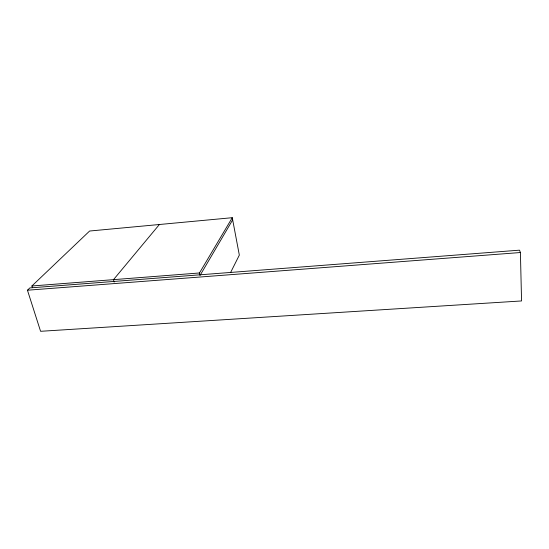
<?xml version="1.0" encoding="UTF-8"?>
<svg xmlns="http://www.w3.org/2000/svg" width="549" height="549" viewBox="0 0 549 549"><rect width="100%" height="100%" fill="white"/><g stroke="black" fill="none" stroke-linecap="round" stroke-linejoin="round"><path stroke-width="0.82" d="M230.573 272.572L239.33 255.12L232.268 217.699L89.611 231.026L31.89 285.988L32.384 287.559M232.68 219.861L200.008 275.474L199.472 272.97L232.268 217.699M159.388 224.514L113.506 279.647L114.151 282.076M27.45 290.215L29.852 287.923L519.519 250.166L520.418 252.526L521.55 300.948L40.585 331.301L27.45 290.215L520.418 252.526M31.89 285.988L199.472 272.97"/></g></svg>
